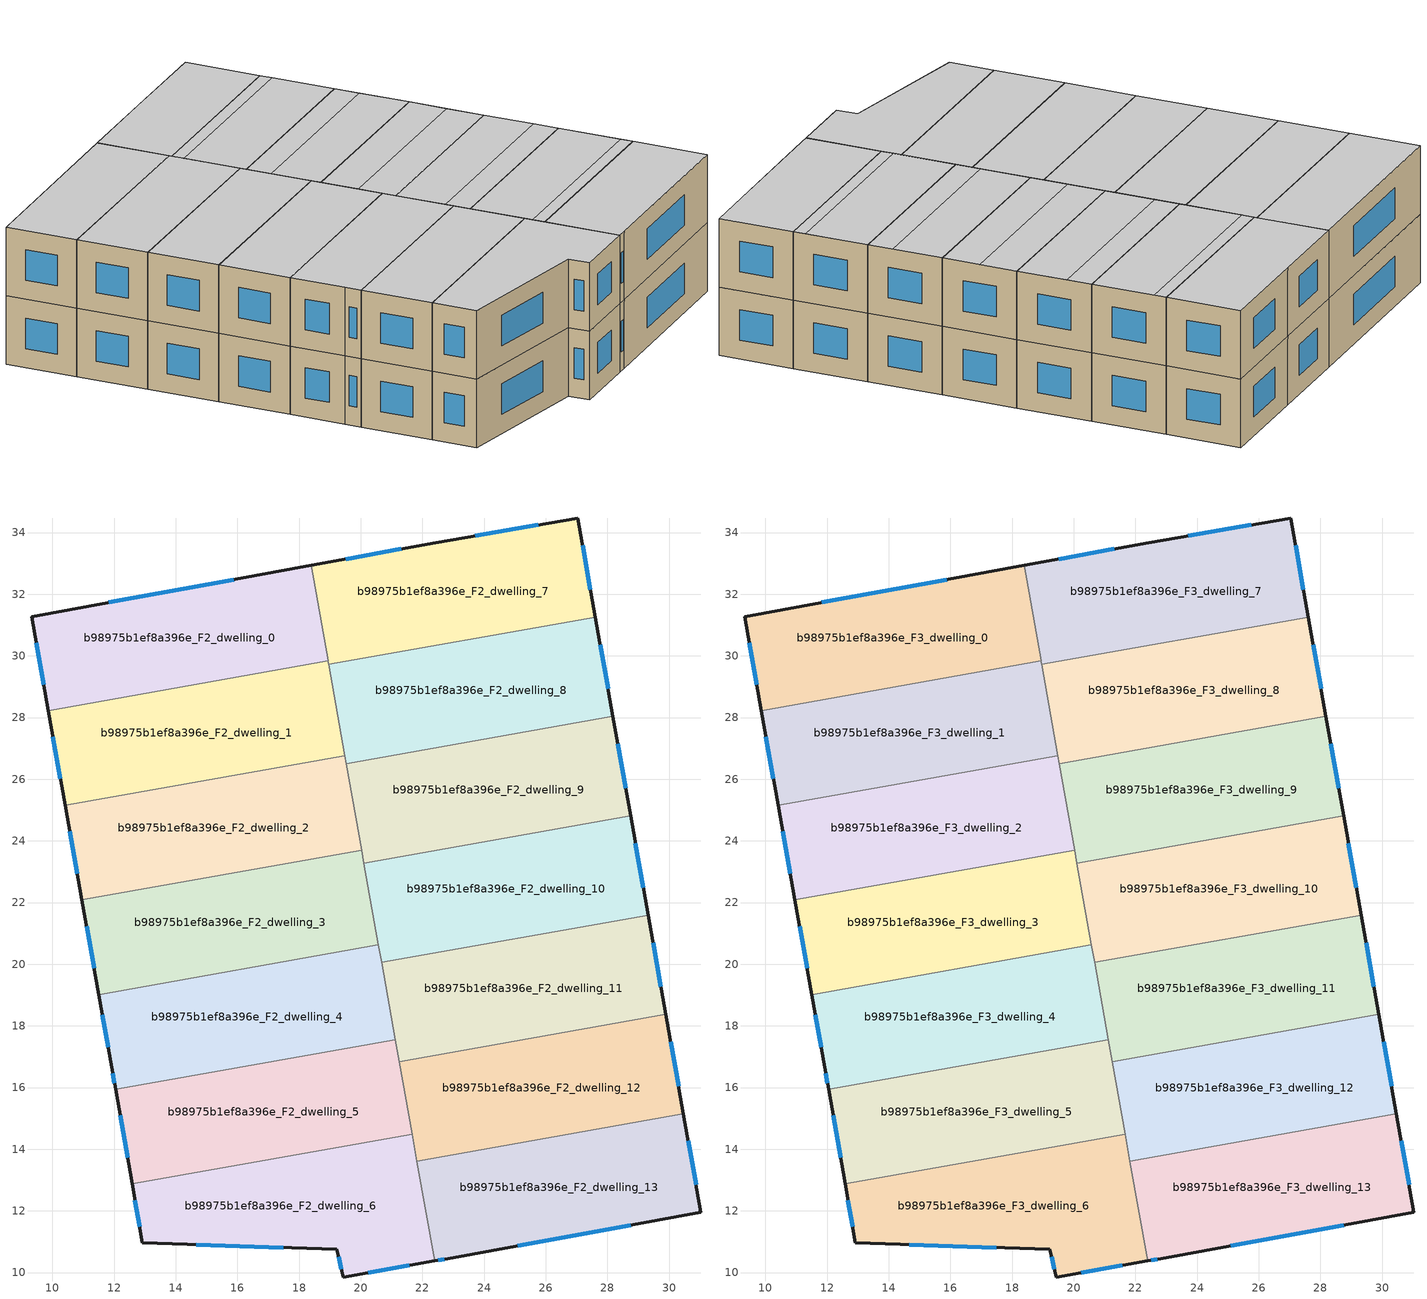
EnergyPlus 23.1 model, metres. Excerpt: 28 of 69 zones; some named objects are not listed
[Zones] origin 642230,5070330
b98975b1ef8a396e_F2_dwelling_0
 floor to b98975b1ef8a396e_F1_dwelling_0 (EU_floor_Construction): 18.39,32.93 18.94,29.84 9.86,28.23 9.32,31.27 z6
 wall outside (EU_wall_Construction): 18.39,32.93 9.32,31.27 9.86,28.23 z6:9
 wall to b98975b1ef8a396e_F2_dwelling_1 (EU_wall_Construction): 9.86,28.23 18.94,29.84 z6:9
 wall to b98975b1ef8a396e_F2_dwelling_7 (EU_wall_Construction): 18.94,29.84 18.39,32.93 z6:9
 window (EU_Window_Construction): 15.88,32.47 11.83,31.73 / 9.47,30.43 9.71,29.07 z6.83:8.17
b98975b1ef8a396e_F2_dwelling_1
 floor to b98975b1ef8a396e_F1_dwelling_1 (EU_floor_Construction): 18.94,29.84 19.48,26.77 10.41,25.16 9.86,28.23 z6
 wall outside (EU_wall_Construction): 9.86,28.23 10.41,25.16 z6:9
 wall to b98975b1ef8a396e_F2_dwelling_2 (EU_wall_Construction): 10.41,25.16 19.48,26.77 z6:9
 wall to b98975b1ef8a396e_F2_dwelling_8 (EU_wall_Construction): 19.48,26.77 18.96,29.72 z6:9
 wall to b98975b1ef8a396e_F2_dwelling_7 (EU_wall_Construction): 18.96,29.72 18.94,29.84 z6:9
 window (EU_Window_Construction): 10.01,27.38 10.26,26.01 z6.83:8.17
b98975b1ef8a396e_F2_dwelling_10
 floor to b98975b1ef8a396e_F1_dwelling_10 (EU_floor_Construction): 28.75,24.82 29.32,21.59 20.67,20.06 20.1,23.28 z6
 wall outside (EU_wall_Construction): 29.32,21.59 28.75,24.82 z6:9
 wall to b98975b1ef8a396e_F2_dwelling_9 (EU_wall_Construction): 28.75,24.82 20.1,23.28 z6:9
 wall to b98975b1ef8a396e_F2_dwelling_11 (EU_wall_Construction): 20.67,20.06 29.32,21.59 z6:9
 wall to b98975b1ef8a396e_F2_dwelling_3 (EU_wall_Construction): 20.1,23.28 20.57,20.63 z6:9
 wall to b98975b1ef8a396e_F2_dwelling_4 (EU_wall_Construction): 20.57,20.63 20.67,20.06 z6:9
 window (EU_Window_Construction): 29.16,22.49 28.91,23.92 z6.83:8.17
b98975b1ef8a396e_F2_dwelling_11
 floor to b98975b1ef8a396e_F1_dwelling_11 (EU_floor_Construction): 29.32,21.59 29.89,18.37 21.24,16.84 20.67,20.06 z6
 wall outside (EU_wall_Construction): 29.89,18.37 29.32,21.59 z6:9
 wall to b98975b1ef8a396e_F2_dwelling_12 (EU_wall_Construction): 21.24,16.84 29.89,18.37 z6:9
 wall to b98975b1ef8a396e_F2_dwelling_4 (EU_wall_Construction): 20.67,20.06 21.12,17.55 z6:9
 wall to b98975b1ef8a396e_F2_dwelling_5 (EU_wall_Construction): 21.12,17.55 21.24,16.84 z6:9
 window (EU_Window_Construction): 29.73,19.27 29.48,20.7 z6.83:8.17
b98975b1ef8a396e_F2_dwelling_12
 floor to b98975b1ef8a396e_F1_dwelling_12 (EU_floor_Construction): 29.89,18.37 30.46,15.15 21.82,13.62 21.24,16.84 z6
 wall outside (EU_wall_Construction): 30.46,15.15 29.89,18.37 z6:9
 wall to b98975b1ef8a396e_F2_dwelling_13 (EU_wall_Construction): 21.82,13.62 30.46,15.15 z6:9
 wall to b98975b1ef8a396e_F2_dwelling_5 (EU_wall_Construction): 21.24,16.84 21.66,14.49 z6:9
 wall to b98975b1ef8a396e_F2_dwelling_6 (EU_wall_Construction): 21.66,14.49 21.82,13.62 z6:9
 window (EU_Window_Construction): 30.31,16.04 30.05,17.48 z6.83:8.17
b98975b1ef8a396e_F2_dwelling_13
 floor to b98975b1ef8a396e_F1_dwelling_13 (EU_floor_Construction): 30.46,15.15 31.03,11.95 22.82,10.45 22.39,10.38 21.82,13.62 z6
 wall outside (EU_wall_Construction): 22.39,10.38 22.82,10.45 31.03,11.95 30.46,15.15 z6:9
 wall to b98975b1ef8a396e_F2_dwelling_6 (EU_wall_Construction): 21.82,13.62 22.39,10.38 z6:9
 window (EU_Window_Construction): 30.87,12.84 30.62,14.27 / 25.1,10.87 28.76,11.54 / 22.51,10.4 22.7,10.43 z6.83:8.17
b98975b1ef8a396e_F2_dwelling_2
 floor to b98975b1ef8a396e_F1_dwelling_2 (EU_floor_Construction): 19.48,26.77 20.03,23.7 10.95,22.09 10.41,25.16 z6
 wall outside (EU_wall_Construction): 10.41,25.16 10.95,22.09 z6:9
 wall to b98975b1ef8a396e_F2_dwelling_3 (EU_wall_Construction): 10.95,22.09 20.03,23.7 z6:9
 wall to b98975b1ef8a396e_F2_dwelling_9 (EU_wall_Construction): 20.03,23.7 19.53,26.5 z6:9
 wall to b98975b1ef8a396e_F2_dwelling_8 (EU_wall_Construction): 19.53,26.5 19.48,26.77 z6:9
 window (EU_Window_Construction): 10.56,24.31 10.8,22.94 z6.83:8.17
b98975b1ef8a396e_F2_dwelling_3
 floor to b98975b1ef8a396e_F1_dwelling_3 (EU_floor_Construction): 20.03,23.7 20.57,20.63 11.5,19.02 10.95,22.09 z6
 wall outside (EU_wall_Construction): 10.95,22.09 11.5,19.02 z6:9
 wall to b98975b1ef8a396e_F2_dwelling_4 (EU_wall_Construction): 11.5,19.02 20.57,20.63 z6:9
 wall to b98975b1ef8a396e_F2_dwelling_9 (EU_wall_Construction): 20.1,23.28 20.03,23.7 z6:9
 window (EU_Window_Construction): 11.11,21.24 11.35,19.87 z6.83:8.17
b98975b1ef8a396e_F2_dwelling_4
 floor to b98975b1ef8a396e_F1_dwelling_4 (EU_floor_Construction): 20.57,20.63 21.12,17.55 12.05,15.95 11.92,16.66 11.5,19.02 z6
 wall outside (EU_wall_Construction): 11.5,19.02 11.92,16.66 12.05,15.95 z6:9
 wall to b98975b1ef8a396e_F2_dwelling_5 (EU_wall_Construction): 12.05,15.95 21.12,17.55 z6:9
 window (EU_Window_Construction): 11.62,18.36 11.8,17.31 / 11.95,16.46 12.01,16.14 z6.83:8.17
b98975b1ef8a396e_F2_dwelling_5
 floor to b98975b1ef8a396e_F1_dwelling_5 (EU_floor_Construction): 21.12,17.55 21.66,14.49 12.58,12.87 12.05,15.95 z6
 wall outside (EU_wall_Construction): 12.05,15.95 12.58,12.87 z6:9
 wall to b98975b1ef8a396e_F2_dwelling_6 (EU_wall_Construction): 12.58,12.87 21.66,14.49 z6:9
 window (EU_Window_Construction): 12.19,15.09 12.43,13.72 z6.83:8.17
b98975b1ef8a396e_F2_dwelling_6
 floor to b98975b1ef8a396e_F1_dwelling_6 (EU_floor_Construction): 21.66,14.49 22.39,10.38 19.42,9.86 19.22,10.75 12.92,10.96 12.58,12.87 z6
 wall outside (EU_wall_Construction): 12.58,12.87 12.92,10.96 19.22,10.75 19.42,9.86 22.39,10.38 z6:9
 window (EU_Window_Construction): 14.66,10.9 17.48,10.81 / 12.68,12.34 12.83,11.49 / 20.24,10 21.57,10.23 / 19.28,10.51 19.37,10.1 z6.83:8.17
b98975b1ef8a396e_F2_dwelling_7
 floor to b98975b1ef8a396e_F1_dwelling_7 (EU_floor_Construction): 27.04,34.47 27.6,31.26 18.96,29.72 18.39,32.93 22.43,33.67 z6
 wall outside (EU_wall_Construction): 27.6,31.26 27.04,34.47 22.43,33.67 18.39,32.93 z6:9
 wall to b98975b1ef8a396e_F2_dwelling_8 (EU_wall_Construction): 18.96,29.72 27.6,31.26 z6:9
 window (EU_Window_Construction): 21.31,33.47 19.51,33.14 / 25.76,34.25 23.71,33.89 / 27.45,32.15 27.19,33.58 z6.83:8.17
b98975b1ef8a396e_F2_dwelling_8
 floor to b98975b1ef8a396e_F1_dwelling_8 (EU_floor_Construction): 27.6,31.26 28.18,28.04 19.53,26.5 18.96,29.72 z6
 wall outside (EU_wall_Construction): 28.18,28.04 27.6,31.26 z6:9
 wall to b98975b1ef8a396e_F2_dwelling_9 (EU_wall_Construction): 19.53,26.5 28.18,28.04 z6:9
 window (EU_Window_Construction): 28.02,28.93 27.76,30.37 z6.83:8.17
b98975b1ef8a396e_F2_dwelling_9
 floor to b98975b1ef8a396e_F1_dwelling_9 (EU_floor_Construction): 28.18,28.04 28.75,24.82 20.1,23.28 19.53,26.5 z6
 wall outside (EU_wall_Construction): 28.75,24.82 28.18,28.04 z6:9
 window (EU_Window_Construction): 28.59,25.71 28.34,27.15 z6.83:8.17
b98975b1ef8a396e_F3_dwelling_0
 floor to b98975b1ef8a396e_F2_dwelling_0 (EU_floor_Construction): 18.39,32.93 18.94,29.84 9.86,28.23 9.32,31.27 z9
 wall outside (EU_wall_Construction): 18.39,32.93 9.32,31.27 9.86,28.23 z9:12
 wall to b98975b1ef8a396e_F3_dwelling_1 (EU_wall_Construction): 9.86,28.23 18.94,29.84 z9:12
 wall to b98975b1ef8a396e_F3_dwelling_7 (EU_wall_Construction): 18.94,29.84 18.39,32.93 z9:12
 window (EU_Window_Construction): 15.88,32.47 11.83,31.73 / 9.47,30.43 9.71,29.07 z9.83:11.17
 ceiling to b98975b1ef8a396e_F4_dwelling_0 (EU_floor_Construction): 18.94,29.84 18.39,32.93 9.32,31.27 9.86,28.23 z12
b98975b1ef8a396e_F3_dwelling_1
 floor to b98975b1ef8a396e_F2_dwelling_1 (EU_floor_Construction): 18.94,29.84 19.48,26.77 10.41,25.16 9.86,28.23 z9
 wall outside (EU_wall_Construction): 9.86,28.23 10.41,25.16 z9:12
 wall to b98975b1ef8a396e_F3_dwelling_2 (EU_wall_Construction): 10.41,25.16 19.48,26.77 z9:12
 wall to b98975b1ef8a396e_F3_dwelling_8 (EU_wall_Construction): 19.48,26.77 18.96,29.72 z9:12
 wall to b98975b1ef8a396e_F3_dwelling_7 (EU_wall_Construction): 18.96,29.72 18.94,29.84 z9:12
 window (EU_Window_Construction): 10.01,27.38 10.26,26.01 z9.83:11.17
 ceiling to b98975b1ef8a396e_F4_dwelling_1 (EU_floor_Construction): 19.48,26.77 18.94,29.84 9.86,28.23 10.41,25.16 z12
b98975b1ef8a396e_F3_dwelling_10
 floor to b98975b1ef8a396e_F2_dwelling_10 (EU_floor_Construction): 28.75,24.82 29.32,21.59 20.67,20.06 20.1,23.28 z9
 wall outside (EU_wall_Construction): 29.32,21.59 28.75,24.82 z9:12
 wall to b98975b1ef8a396e_F3_dwelling_9 (EU_wall_Construction): 28.75,24.82 20.1,23.28 z9:12
 wall to b98975b1ef8a396e_F3_dwelling_11 (EU_wall_Construction): 20.67,20.06 29.32,21.59 z9:12
 wall to b98975b1ef8a396e_F3_dwelling_3 (EU_wall_Construction): 20.1,23.28 20.57,20.63 z9:12
 wall to b98975b1ef8a396e_F3_dwelling_4 (EU_wall_Construction): 20.57,20.63 20.67,20.06 z9:12
 window (EU_Window_Construction): 29.16,22.49 28.91,23.92 z9.83:11.17
 ceiling to b98975b1ef8a396e_F4_dwelling_9 (EU_floor_Construction): 29.04,23.21 28.75,24.82 20.1,23.28 20.39,21.67 z12
 ceiling to b98975b1ef8a396e_F4_dwelling_10 (EU_floor_Construction): 29.32,21.59 29.04,23.21 20.39,21.67 20.67,20.06 z12
b98975b1ef8a396e_F3_dwelling_11
 floor to b98975b1ef8a396e_F2_dwelling_11 (EU_floor_Construction): 29.32,21.59 29.89,18.37 21.24,16.84 20.67,20.06 z9
 wall outside (EU_wall_Construction): 29.89,18.37 29.32,21.59 z9:12
 wall to b98975b1ef8a396e_F3_dwelling_12 (EU_wall_Construction): 21.24,16.84 29.89,18.37 z9:12
 wall to b98975b1ef8a396e_F3_dwelling_4 (EU_wall_Construction): 20.67,20.06 21.12,17.55 z9:12
 wall to b98975b1ef8a396e_F3_dwelling_5 (EU_wall_Construction): 21.12,17.55 21.24,16.84 z9:12
 window (EU_Window_Construction): 29.73,19.27 29.48,20.7 z9.83:11.17
 ceiling to b98975b1ef8a396e_F4_dwelling_10 (EU_floor_Construction): 29.7,19.45 29.32,21.59 20.67,20.06 21.05,17.91 z12
 ceiling to b98975b1ef8a396e_F4_dwelling_11 (EU_floor_Construction): 29.89,18.37 29.7,19.45 21.05,17.91 21.24,16.84 z12
b98975b1ef8a396e_F3_dwelling_12
 floor to b98975b1ef8a396e_F2_dwelling_12 (EU_floor_Construction): 29.89,18.37 30.46,15.15 21.82,13.62 21.24,16.84 z9
 wall outside (EU_wall_Construction): 30.46,15.15 29.89,18.37 z9:12
 wall to b98975b1ef8a396e_F3_dwelling_13 (EU_wall_Construction): 21.82,13.62 30.46,15.15 z9:12
 wall to b98975b1ef8a396e_F3_dwelling_5 (EU_wall_Construction): 21.24,16.84 21.66,14.49 z9:12
 wall to b98975b1ef8a396e_F3_dwelling_6 (EU_wall_Construction): 21.66,14.49 21.82,13.62 z9:12
 window (EU_Window_Construction): 30.31,16.04 30.05,17.48 z9.83:11.17
 ceiling to b98975b1ef8a396e_F4_dwelling_11 (EU_floor_Construction): 30.37,15.69 29.89,18.37 21.24,16.84 21.72,14.16 z12
 ceiling to b98975b1ef8a396e_F4_dwelling_12 (EU_floor_Construction): 30.46,15.15 30.37,15.69 21.72,14.16 21.82,13.62 z12
b98975b1ef8a396e_F3_dwelling_13
 floor to b98975b1ef8a396e_F2_dwelling_13 (EU_floor_Construction): 30.46,15.15 31.03,11.95 22.82,10.45 22.39,10.38 21.82,13.62 z9
 wall outside (EU_wall_Construction): 22.39,10.38 22.82,10.45 31.03,11.95 30.46,15.15 z9:12
 wall to b98975b1ef8a396e_F3_dwelling_6 (EU_wall_Construction): 21.82,13.62 22.39,10.38 z9:12
 window (EU_Window_Construction): 30.87,12.84 30.62,14.27 / 25.1,10.87 28.76,11.54 / 22.51,10.4 22.7,10.43 z9.83:11.17
 ceiling to b98975b1ef8a396e_F4_dwelling_12 (EU_floor_Construction): 31.03,11.95 30.46,15.15 21.82,13.62 22.39,10.38 22.82,10.45 z12
b98975b1ef8a396e_F3_dwelling_2
 floor to b98975b1ef8a396e_F2_dwelling_2 (EU_floor_Construction): 19.48,26.77 20.03,23.7 10.95,22.09 10.41,25.16 z9
 wall outside (EU_wall_Construction): 10.41,25.16 10.95,22.09 z9:12
 wall to b98975b1ef8a396e_F3_dwelling_3 (EU_wall_Construction): 10.95,22.09 20.03,23.7 z9:12
 wall to b98975b1ef8a396e_F3_dwelling_9 (EU_wall_Construction): 20.03,23.7 19.53,26.5 z9:12
 wall to b98975b1ef8a396e_F3_dwelling_8 (EU_wall_Construction): 19.53,26.5 19.48,26.77 z9:12
 window (EU_Window_Construction): 10.56,24.31 10.8,22.94 z9.83:11.17
 ceiling to b98975b1ef8a396e_F4_dwelling_2 (EU_floor_Construction): 20.03,23.7 19.48,26.77 10.41,25.16 10.95,22.09 z12
b98975b1ef8a396e_F3_dwelling_3
 floor to b98975b1ef8a396e_F2_dwelling_3 (EU_floor_Construction): 20.03,23.7 20.57,20.63 11.5,19.02 10.95,22.09 z9
 wall outside (EU_wall_Construction): 10.95,22.09 11.5,19.02 z9:12
 wall to b98975b1ef8a396e_F3_dwelling_4 (EU_wall_Construction): 11.5,19.02 20.57,20.63 z9:12
 wall to b98975b1ef8a396e_F3_dwelling_9 (EU_wall_Construction): 20.1,23.28 20.03,23.7 z9:12
 window (EU_Window_Construction): 11.11,21.24 11.35,19.87 z9.83:11.17
 ceiling to b98975b1ef8a396e_F4_dwelling_3 (EU_floor_Construction): 20.57,20.63 20.03,23.7 10.95,22.09 11.5,19.02 z12
b98975b1ef8a396e_F3_dwelling_4
 floor to b98975b1ef8a396e_F2_dwelling_4 (EU_floor_Construction): 20.57,20.63 21.12,17.55 12.05,15.95 11.92,16.66 11.5,19.02 z9
 wall outside (EU_wall_Construction): 11.5,19.02 11.92,16.66 12.05,15.95 z9:12
 wall to b98975b1ef8a396e_F3_dwelling_5 (EU_wall_Construction): 12.05,15.95 21.12,17.55 z9:12
 window (EU_Window_Construction): 11.62,18.36 11.8,17.31 / 11.95,16.46 12.01,16.14 z9.83:11.17
 ceiling to b98975b1ef8a396e_F4_dwelling_4 (EU_floor_Construction): 21.12,17.55 20.57,20.63 11.5,19.02 11.92,16.66 12.05,15.95 z12
b98975b1ef8a396e_F3_dwelling_5
 floor to b98975b1ef8a396e_F2_dwelling_5 (EU_floor_Construction): 21.12,17.55 21.66,14.49 12.58,12.87 12.05,15.95 z9
 wall outside (EU_wall_Construction): 12.05,15.95 12.58,12.87 z9:12
 wall to b98975b1ef8a396e_F3_dwelling_6 (EU_wall_Construction): 12.58,12.87 21.66,14.49 z9:12
 window (EU_Window_Construction): 12.19,15.09 12.43,13.72 z9.83:11.17
 ceiling to b98975b1ef8a396e_F4_dwelling_5 (EU_floor_Construction): 21.66,14.49 21.12,17.55 12.05,15.95 12.58,12.87 z12
b98975b1ef8a396e_F3_dwelling_6
 floor to b98975b1ef8a396e_F2_dwelling_6 (EU_floor_Construction): 21.66,14.49 22.39,10.38 19.42,9.86 19.22,10.75 12.92,10.96 12.58,12.87 z9
 wall outside (EU_wall_Construction): 12.58,12.87 12.92,10.96 19.22,10.75 19.42,9.86 22.39,10.38 z9:12
 window (EU_Window_Construction): 14.66,10.9 17.48,10.81 / 12.68,12.34 12.83,11.49 / 20.24,10 21.57,10.23 / 19.28,10.51 19.37,10.1 z9.83:11.17
 ceiling to b98975b1ef8a396e_F4_dwelling_6 (EU_floor_Construction): 22.39,10.38 21.66,14.49 12.58,12.87 12.92,10.96 19.22,10.75 19.42,9.86 z12
b98975b1ef8a396e_F3_dwelling_7
 floor to b98975b1ef8a396e_F2_dwelling_7 (EU_floor_Construction): 27.04,34.47 27.6,31.26 18.96,29.72 18.39,32.93 22.43,33.67 z9
 wall outside (EU_wall_Construction): 27.6,31.26 27.04,34.47 22.43,33.67 18.39,32.93 z9:12
 wall to b98975b1ef8a396e_F3_dwelling_8 (EU_wall_Construction): 18.96,29.72 27.6,31.26 z9:12
 window (EU_Window_Construction): 21.31,33.47 19.51,33.14 / 25.76,34.25 23.71,33.89 / 27.45,32.15 27.19,33.58 z9.83:11.17
 ceiling to b98975b1ef8a396e_F4_dwelling_7 (EU_floor_Construction): 27.6,31.26 27.04,34.47 22.43,33.67 18.39,32.93 18.96,29.72 z12
b98975b1ef8a396e_F3_dwelling_8
 floor to b98975b1ef8a396e_F2_dwelling_8 (EU_floor_Construction): 27.6,31.26 28.18,28.04 19.53,26.5 18.96,29.72 z9
 wall outside (EU_wall_Construction): 28.18,28.04 27.6,31.26 z9:12
 wall to b98975b1ef8a396e_F3_dwelling_9 (EU_wall_Construction): 19.53,26.5 28.18,28.04 z9:12
 window (EU_Window_Construction): 28.02,28.93 27.76,30.37 z9.83:11.17
 ceiling to b98975b1ef8a396e_F4_dwelling_8 (EU_floor_Construction): 28.18,28.04 27.7,30.72 19.05,29.19 19.53,26.5 z12
 ceiling to b98975b1ef8a396e_F4_dwelling_7 (EU_floor_Construction): 27.7,30.72 27.6,31.26 18.96,29.72 19.05,29.19 z12
b98975b1ef8a396e_F3_dwelling_9
 floor to b98975b1ef8a396e_F2_dwelling_9 (EU_floor_Construction): 28.18,28.04 28.75,24.82 20.1,23.28 19.53,26.5 z9
 wall outside (EU_wall_Construction): 28.75,24.82 28.18,28.04 z9:12
 window (EU_Window_Construction): 28.59,25.71 28.34,27.15 z9.83:11.17
 ceiling to b98975b1ef8a396e_F4_dwelling_9 (EU_floor_Construction): 28.75,24.82 28.37,26.96 19.72,25.43 20.1,23.28 z12
 ceiling to b98975b1ef8a396e_F4_dwelling_8 (EU_floor_Construction): 28.37,26.96 28.18,28.04 19.53,26.5 19.72,25.43 z12
[Building]
EU S2 Campaign: North Axis=0; Terrain=City; Solar Distribution=FullExterior
[Site:Location]
Lyon-Bron: Latitude=45.75; Longitude=5; Time Zone=1; Elevation=198
[SizingPeriod:WeatherFileDays]
AnnualSizingPeriod: Begin Month=1; Begin Day of Month=1; End Month=12; End Day of Month=31; Day of Week for Start Day=Monday; Use Weather File Daylight Saving Period=No; Use Weather File Rain and Snow Indicators=No
[MATERIAL]
EU_InternalMass_Material: Roughness=MediumRough; Thickness=0.1; Conductivity=1; Density=1800; Specific Heat=900; Thermal Absorptance=0.9; Solar Absorptance=0.7; Visible Absorptance=0.7
[MATERIAL:NOMASS] Roughness=MediumRough; Thermal Absorptance=0.9; Solar Absorptance=0.7; Visible Absorptance=0.7
Name | Thermal Resistance
EU_wall_NoMass | 1.97775
EU_floor_NoMass | 1.84812
[WINDOWMATERIAL:SIMPLEGLAZINGSYSTEM]
EU_Window_SimpleGlazing: UFactor=3.27502; Solar Heat Gain Coefficient=0.76; Visible Transmittance=0.76
[CONSTRUCTION]
EU_wall_Construction: EU_wall_NoMass
EU_floor_Construction: EU_floor_NoMass
EU_InternalMass_Construction: EU_InternalMass_Material
EU_Window_Construction: EU_Window_SimpleGlazing
[ZONE] Type=1; Multiplier=1; Ceiling Height=autocalculate; Floor Area=autocalculate; Part of Total Floor Area=Yes
Name | Volume
b98975b1ef8a396e_F2_dwelling_0; b98975b1ef8a396e_F3_dwelling_0; b98975b1ef8a396e_F2_dwelling_2; b98975b1ef8a396e_F3_dwelling_2 | 86.1929
b98975b1ef8a396e_F2_dwelling_1; b98975b1ef8a396e_F3_dwelling_1 | 86.2163
b98975b1ef8a396e_F2_dwelling_10; b98975b1ef8a396e_F3_dwelling_10; b98975b1ef8a396e_F2_dwelling_11; b98975b1ef8a396e_F3_dwelling_11; b98975b1ef8a396e_F2_dwelling_4; b98975b1ef8a396e_F3_dwelling_4; b98975b1ef8a396e_F2_dwelling_6; b98975b1ef8a396e_F3_dwelling_6 | 86.2024
b98975b1ef8a396e_F2_dwelling_12; b98975b1ef8a396e_F3_dwelling_12 | 86.2134
b98975b1ef8a396e_F2_dwelling_13; b98975b1ef8a396e_F3_dwelling_13 | 86.1885
b98975b1ef8a396e_F2_dwelling_3; b98975b1ef8a396e_F3_dwelling_3 | 86.2112
b98975b1ef8a396e_F2_dwelling_5; b98975b1ef8a396e_F3_dwelling_5 | 86.2017
b98975b1ef8a396e_F2_dwelling_7; b98975b1ef8a396e_F3_dwelling_7 | 86.198
b98975b1ef8a396e_F2_dwelling_8; b98975b1ef8a396e_F3_dwelling_8 | 86.187
b98975b1ef8a396e_F2_dwelling_9; b98975b1ef8a396e_F3_dwelling_9 | 86.1877
[INTERNALMASS] Construction=EU_InternalMass_Construction
Name | Zone or ZoneList | Surface Area
b98975b1ef8a396e_F2_dwelling_0_EU_InternalMass | b98975b1ef8a396e_F2_dwelling_0 | 28.7312
b98975b1ef8a396e_F2_dwelling_1_EU_InternalMass | b98975b1ef8a396e_F2_dwelling_1 | 28.7387
b98975b1ef8a396e_F2_dwelling_2_EU_InternalMass | b98975b1ef8a396e_F2_dwelling_2 | 28.7308
b98975b1ef8a396e_F2_dwelling_3_EU_InternalMass | b98975b1ef8a396e_F2_dwelling_3 | 28.7368
b98975b1ef8a396e_F2_dwelling_4_EU_InternalMass | b98975b1ef8a396e_F2_dwelling_4 | 28.7337
b98975b1ef8a396e_F2_dwelling_5_EU_InternalMass | b98975b1ef8a396e_F2_dwelling_5 | 28.7341
b98975b1ef8a396e_F2_dwelling_6_EU_InternalMass | b98975b1ef8a396e_F2_dwelling_6 | 28.7337
b98975b1ef8a396e_F2_dwelling_7_EU_InternalMass | b98975b1ef8a396e_F2_dwelling_7 | 28.7326
b98975b1ef8a396e_F2_dwelling_8_EU_InternalMass | b98975b1ef8a396e_F2_dwelling_8 | 28.7292
b98975b1ef8a396e_F2_dwelling_9_EU_InternalMass | b98975b1ef8a396e_F2_dwelling_9 | 28.7292
b98975b1ef8a396e_F2_dwelling_10_EU_InternalMass | b98975b1ef8a396e_F2_dwelling_10 | 28.7341
b98975b1ef8a396e_F2_dwelling_11_EU_InternalMass | b98975b1ef8a396e_F2_dwelling_11 | 28.7341
b98975b1ef8a396e_F2_dwelling_12_EU_InternalMass | b98975b1ef8a396e_F2_dwelling_12 | 28.7378
b98975b1ef8a396e_F2_dwelling_13_EU_InternalMass | b98975b1ef8a396e_F2_dwelling_13 | 28.7295
b98975b1ef8a396e_F3_dwelling_0_EU_InternalMass | b98975b1ef8a396e_F3_dwelling_0 | 28.7312
b98975b1ef8a396e_F3_dwelling_1_EU_InternalMass | b98975b1ef8a396e_F3_dwelling_1 | 28.7387
b98975b1ef8a396e_F3_dwelling_2_EU_InternalMass | b98975b1ef8a396e_F3_dwelling_2 | 28.7308
b98975b1ef8a396e_F3_dwelling_3_EU_InternalMass | b98975b1ef8a396e_F3_dwelling_3 | 28.7368
b98975b1ef8a396e_F3_dwelling_4_EU_InternalMass | b98975b1ef8a396e_F3_dwelling_4 | 28.7337
b98975b1ef8a396e_F3_dwelling_5_EU_InternalMass | b98975b1ef8a396e_F3_dwelling_5 | 28.7341
b98975b1ef8a396e_F3_dwelling_6_EU_InternalMass | b98975b1ef8a396e_F3_dwelling_6 | 28.7337
b98975b1ef8a396e_F3_dwelling_7_EU_InternalMass | b98975b1ef8a396e_F3_dwelling_7 | 28.7326
b98975b1ef8a396e_F3_dwelling_8_EU_InternalMass | b98975b1ef8a396e_F3_dwelling_8 | 28.7292
b98975b1ef8a396e_F3_dwelling_9_EU_InternalMass | b98975b1ef8a396e_F3_dwelling_9 | 28.7292
b98975b1ef8a396e_F3_dwelling_10_EU_InternalMass | b98975b1ef8a396e_F3_dwelling_10 | 28.7341
b98975b1ef8a396e_F3_dwelling_11_EU_InternalMass | b98975b1ef8a396e_F3_dwelling_11 | 28.7341
b98975b1ef8a396e_F3_dwelling_12_EU_InternalMass | b98975b1ef8a396e_F3_dwelling_12 | 28.7378
b98975b1ef8a396e_F3_dwelling_13_EU_InternalMass | b98975b1ef8a396e_F3_dwelling_13 | 28.7295
[OTHEREQUIPMENT] Fuel Type=Electricity; Design Level Calculation Method=Watts/Area; Power per Zone Floor Area=1; Fraction Latent=0; Fraction Radiant=0; Fraction Lost=0; Carbon Dioxide Generation Rate=0; EndUse Subcategory=EU_Step8_InternalGains
Name | Zone or ZoneList or Space or SpaceList | Schedule
EU_Step8_InternalGain_b98975b1ef8a396e_F2_dwelling_0_f000 | b98975b1ef8a396e_F2_dwelling_0 | EU_Step8_GainSchedule_b98975b1ef8a396e_F2_dwelling_0_f000
EU_Step8_InternalGain_b98975b1ef8a396e_F2_dwelling_1_f000 | b98975b1ef8a396e_F2_dwelling_1 | EU_Step8_GainSchedule_b98975b1ef8a396e_F2_dwelling_1_f000
EU_Step8_InternalGain_b98975b1ef8a396e_F2_dwelling_2_f000 | b98975b1ef8a396e_F2_dwelling_2 | EU_Step8_GainSchedule_b98975b1ef8a396e_F2_dwelling_2_f000
EU_Step8_InternalGain_b98975b1ef8a396e_F2_dwelling_3_f000 | b98975b1ef8a396e_F2_dwelling_3 | EU_Step8_GainSchedule_b98975b1ef8a396e_F2_dwelling_3_f000
EU_Step8_InternalGain_b98975b1ef8a396e_F2_dwelling_4_f000 | b98975b1ef8a396e_F2_dwelling_4 | EU_Step8_GainSchedule_b98975b1ef8a396e_F2_dwelling_4_f000
EU_Step8_InternalGain_b98975b1ef8a396e_F2_dwelling_5_f000 | b98975b1ef8a396e_F2_dwelling_5 | EU_Step8_GainSchedule_b98975b1ef8a396e_F2_dwelling_5_f000
EU_Step8_InternalGain_b98975b1ef8a396e_F2_dwelling_6_f000 | b98975b1ef8a396e_F2_dwelling_6 | EU_Step8_GainSchedule_b98975b1ef8a396e_F2_dwelling_6_f000
EU_Step8_InternalGain_b98975b1ef8a396e_F2_dwelling_7_f000 | b98975b1ef8a396e_F2_dwelling_7 | EU_Step8_GainSchedule_b98975b1ef8a396e_F2_dwelling_7_f000
EU_Step8_InternalGain_b98975b1ef8a396e_F2_dwelling_8_f000 | b98975b1ef8a396e_F2_dwelling_8 | EU_Step8_GainSchedule_b98975b1ef8a396e_F2_dwelling_8_f000
EU_Step8_InternalGain_b98975b1ef8a396e_F2_dwelling_9_f000 | b98975b1ef8a396e_F2_dwelling_9 | EU_Step8_GainSchedule_b98975b1ef8a396e_F2_dwelling_9_f000
EU_Step8_InternalGain_b98975b1ef8a396e_F2_dwelling_10_f000 | b98975b1ef8a396e_F2_dwelling_10 | EU_Step8_GainSchedule_b98975b1ef8a396e_F2_dwelling_10_f000
EU_Step8_InternalGain_b98975b1ef8a396e_F2_dwelling_11_f000 | b98975b1ef8a396e_F2_dwelling_11 | EU_Step8_GainSchedule_b98975b1ef8a396e_F2_dwelling_11_f000
EU_Step8_InternalGain_b98975b1ef8a396e_F2_dwelling_12_f000 | b98975b1ef8a396e_F2_dwelling_12 | EU_Step8_GainSchedule_b98975b1ef8a396e_F2_dwelling_12_f000
EU_Step8_InternalGain_b98975b1ef8a396e_F2_dwelling_13_f000 | b98975b1ef8a396e_F2_dwelling_13 | EU_Step8_GainSchedule_b98975b1ef8a396e_F2_dwelling_13_f000
EU_Step8_InternalGain_b98975b1ef8a396e_F3_dwelling_0_f000 | b98975b1ef8a396e_F3_dwelling_0 | EU_Step8_GainSchedule_b98975b1ef8a396e_F3_dwelling_0_f000
EU_Step8_InternalGain_b98975b1ef8a396e_F3_dwelling_1_f000 | b98975b1ef8a396e_F3_dwelling_1 | EU_Step8_GainSchedule_b98975b1ef8a396e_F3_dwelling_1_f000
EU_Step8_InternalGain_b98975b1ef8a396e_F3_dwelling_2_f000 | b98975b1ef8a396e_F3_dwelling_2 | EU_Step8_GainSchedule_b98975b1ef8a396e_F3_dwelling_2_f000
EU_Step8_InternalGain_b98975b1ef8a396e_F3_dwelling_3_f000 | b98975b1ef8a396e_F3_dwelling_3 | EU_Step8_GainSchedule_b98975b1ef8a396e_F3_dwelling_3_f000
EU_Step8_InternalGain_b98975b1ef8a396e_F3_dwelling_4_f000 | b98975b1ef8a396e_F3_dwelling_4 | EU_Step8_GainSchedule_b98975b1ef8a396e_F3_dwelling_4_f000
EU_Step8_InternalGain_b98975b1ef8a396e_F3_dwelling_5_f000 | b98975b1ef8a396e_F3_dwelling_5 | EU_Step8_GainSchedule_b98975b1ef8a396e_F3_dwelling_5_f000
EU_Step8_InternalGain_b98975b1ef8a396e_F3_dwelling_6_f000 | b98975b1ef8a396e_F3_dwelling_6 | EU_Step8_GainSchedule_b98975b1ef8a396e_F3_dwelling_6_f000
EU_Step8_InternalGain_b98975b1ef8a396e_F3_dwelling_7_f000 | b98975b1ef8a396e_F3_dwelling_7 | EU_Step8_GainSchedule_b98975b1ef8a396e_F3_dwelling_7_f000
EU_Step8_InternalGain_b98975b1ef8a396e_F3_dwelling_8_f000 | b98975b1ef8a396e_F3_dwelling_8 | EU_Step8_GainSchedule_b98975b1ef8a396e_F3_dwelling_8_f000
EU_Step8_InternalGain_b98975b1ef8a396e_F3_dwelling_9_f000 | b98975b1ef8a396e_F3_dwelling_9 | EU_Step8_GainSchedule_b98975b1ef8a396e_F3_dwelling_9_f000
EU_Step8_InternalGain_b98975b1ef8a396e_F3_dwelling_10_f000 | b98975b1ef8a396e_F3_dwelling_10 | EU_Step8_GainSchedule_b98975b1ef8a396e_F3_dwelling_10_f000
EU_Step8_InternalGain_b98975b1ef8a396e_F3_dwelling_11_f000 | b98975b1ef8a396e_F3_dwelling_11 | EU_Step8_GainSchedule_b98975b1ef8a396e_F3_dwelling_11_f000
EU_Step8_InternalGain_b98975b1ef8a396e_F3_dwelling_12_f000 | b98975b1ef8a396e_F3_dwelling_12 | EU_Step8_GainSchedule_b98975b1ef8a396e_F3_dwelling_12_f000
EU_Step8_InternalGain_b98975b1ef8a396e_F3_dwelling_13_f000 | b98975b1ef8a396e_F3_dwelling_13 | EU_Step8_GainSchedule_b98975b1ef8a396e_F3_dwelling_13_f000
[ZONEVENTILATION:DESIGNFLOWRATE] Schedule=EU_AlwaysOn; Design Flow Rate Calculation Method=AirChanges/Hour; Air Changes per Hour=0.759424; Ventilation Type=Natural; Fan Pressure Rise=0; Fan Total Efficiency=1; Constant Term Coefficient=1; Temperature Term Coefficient=0; Velocity Term Coefficient=0; Velocity Squared Term Coefficient=0; Minimum Indoor Temperature=-100; Maximum Indoor Temperature=100; Delta Temperature=-100; Minimum Outdoor Temperature=-100; Maximum Outdoor Temperature=100; Maximum Wind Speed=40
Name | Zone or ZoneList or Space or SpaceList
EU_ConstantAir_b98975b1ef8a396e_F2_dwelling_0 | b98975b1ef8a396e_F2_dwelling_0
EU_ConstantAir_b98975b1ef8a396e_F2_dwelling_1 | b98975b1ef8a396e_F2_dwelling_1
EU_ConstantAir_b98975b1ef8a396e_F2_dwelling_2 | b98975b1ef8a396e_F2_dwelling_2
EU_ConstantAir_b98975b1ef8a396e_F2_dwelling_3 | b98975b1ef8a396e_F2_dwelling_3
EU_ConstantAir_b98975b1ef8a396e_F2_dwelling_4 | b98975b1ef8a396e_F2_dwelling_4
EU_ConstantAir_b98975b1ef8a396e_F2_dwelling_5 | b98975b1ef8a396e_F2_dwelling_5
EU_ConstantAir_b98975b1ef8a396e_F2_dwelling_6 | b98975b1ef8a396e_F2_dwelling_6
EU_ConstantAir_b98975b1ef8a396e_F2_dwelling_7 | b98975b1ef8a396e_F2_dwelling_7
EU_ConstantAir_b98975b1ef8a396e_F2_dwelling_8 | b98975b1ef8a396e_F2_dwelling_8
EU_ConstantAir_b98975b1ef8a396e_F2_dwelling_9 | b98975b1ef8a396e_F2_dwelling_9
EU_ConstantAir_b98975b1ef8a396e_F2_dwelling_10 | b98975b1ef8a396e_F2_dwelling_10
EU_ConstantAir_b98975b1ef8a396e_F2_dwelling_11 | b98975b1ef8a396e_F2_dwelling_11
EU_ConstantAir_b98975b1ef8a396e_F2_dwelling_12 | b98975b1ef8a396e_F2_dwelling_12
EU_ConstantAir_b98975b1ef8a396e_F2_dwelling_13 | b98975b1ef8a396e_F2_dwelling_13
EU_ConstantAir_b98975b1ef8a396e_F3_dwelling_0 | b98975b1ef8a396e_F3_dwelling_0
EU_ConstantAir_b98975b1ef8a396e_F3_dwelling_1 | b98975b1ef8a396e_F3_dwelling_1
EU_ConstantAir_b98975b1ef8a396e_F3_dwelling_2 | b98975b1ef8a396e_F3_dwelling_2
EU_ConstantAir_b98975b1ef8a396e_F3_dwelling_3 | b98975b1ef8a396e_F3_dwelling_3
EU_ConstantAir_b98975b1ef8a396e_F3_dwelling_4 | b98975b1ef8a396e_F3_dwelling_4
EU_ConstantAir_b98975b1ef8a396e_F3_dwelling_5 | b98975b1ef8a396e_F3_dwelling_5
EU_ConstantAir_b98975b1ef8a396e_F3_dwelling_6 | b98975b1ef8a396e_F3_dwelling_6
EU_ConstantAir_b98975b1ef8a396e_F3_dwelling_7 | b98975b1ef8a396e_F3_dwelling_7
EU_ConstantAir_b98975b1ef8a396e_F3_dwelling_8 | b98975b1ef8a396e_F3_dwelling_8
EU_ConstantAir_b98975b1ef8a396e_F3_dwelling_9 | b98975b1ef8a396e_F3_dwelling_9
EU_ConstantAir_b98975b1ef8a396e_F3_dwelling_10 | b98975b1ef8a396e_F3_dwelling_10
EU_ConstantAir_b98975b1ef8a396e_F3_dwelling_11 | b98975b1ef8a396e_F3_dwelling_11
EU_ConstantAir_b98975b1ef8a396e_F3_dwelling_12 | b98975b1ef8a396e_F3_dwelling_12
EU_ConstantAir_b98975b1ef8a396e_F3_dwelling_13 | b98975b1ef8a396e_F3_dwelling_13
[HVACTEMPLATE:ZONE:IDEALLOADSAIRSYSTEM] System Availability Schedule=EU_AlwaysOn; Maximum Heating Supply Air Temperature=50; Minimum Cooling Supply Air Temperature=13; Maximum Heating Supply Air Humidity Ratio=0.0156; Minimum Cooling Supply Air Humidity Ratio=0.0077; Heating Limit=NoLimit; Cooling Limit=NoLimit; Heating Availability Schedule=EU_AlwaysOn; Cooling Availability Schedule=EU_CoolingOff; Dehumidification Control Type=ConstantSensibleHeatRatio; Cooling Sensible Heat Ratio=0.7; Dehumidification Setpoint=60; Humidification Control Type=None; Humidification Setpoint=30; Outdoor Air Method=None; Outdoor Air Flow Rate per Person=0.00944; Outdoor Air Flow Rate per Zone Floor Area=0; Outdoor Air Flow Rate per Zone=0; Demand Controlled Ventilation Type=None; Outdoor Air Economizer Type=NoEconomizer; Heat Recovery Type=None; Sensible Heat Recovery Effectiveness=0.7; Latent Heat Recovery Effectiveness=0.65
Name | Template Thermostat
b98975b1ef8a396e_F2_dwelling_0 | EU_HeatOnly_b98975b1ef8a396e_F2_dwelling_0
b98975b1ef8a396e_F2_dwelling_1 | EU_HeatOnly_b98975b1ef8a396e_F2_dwelling_1
b98975b1ef8a396e_F2_dwelling_2 | EU_HeatOnly_b98975b1ef8a396e_F2_dwelling_2
b98975b1ef8a396e_F2_dwelling_3 | EU_HeatOnly_b98975b1ef8a396e_F2_dwelling_3
b98975b1ef8a396e_F2_dwelling_4 | EU_HeatOnly_b98975b1ef8a396e_F2_dwelling_4
b98975b1ef8a396e_F2_dwelling_5 | EU_HeatOnly_b98975b1ef8a396e_F2_dwelling_5
b98975b1ef8a396e_F2_dwelling_6 | EU_HeatOnly_b98975b1ef8a396e_F2_dwelling_6
b98975b1ef8a396e_F2_dwelling_7 | EU_HeatOnly_b98975b1ef8a396e_F2_dwelling_7
b98975b1ef8a396e_F2_dwelling_8 | EU_HeatOnly_b98975b1ef8a396e_F2_dwelling_8
b98975b1ef8a396e_F2_dwelling_9 | EU_HeatOnly_b98975b1ef8a396e_F2_dwelling_9
b98975b1ef8a396e_F2_dwelling_10 | EU_HeatOnly_b98975b1ef8a396e_F2_dwelling_10
b98975b1ef8a396e_F2_dwelling_11 | EU_HeatOnly_b98975b1ef8a396e_F2_dwelling_11
b98975b1ef8a396e_F2_dwelling_12 | EU_HeatOnly_b98975b1ef8a396e_F2_dwelling_12
b98975b1ef8a396e_F2_dwelling_13 | EU_HeatOnly_b98975b1ef8a396e_F2_dwelling_13
b98975b1ef8a396e_F3_dwelling_0 | EU_HeatOnly_b98975b1ef8a396e_F3_dwelling_0
b98975b1ef8a396e_F3_dwelling_1 | EU_HeatOnly_b98975b1ef8a396e_F3_dwelling_1
b98975b1ef8a396e_F3_dwelling_2 | EU_HeatOnly_b98975b1ef8a396e_F3_dwelling_2
b98975b1ef8a396e_F3_dwelling_3 | EU_HeatOnly_b98975b1ef8a396e_F3_dwelling_3
b98975b1ef8a396e_F3_dwelling_4 | EU_HeatOnly_b98975b1ef8a396e_F3_dwelling_4
b98975b1ef8a396e_F3_dwelling_5 | EU_HeatOnly_b98975b1ef8a396e_F3_dwelling_5
b98975b1ef8a396e_F3_dwelling_6 | EU_HeatOnly_b98975b1ef8a396e_F3_dwelling_6
b98975b1ef8a396e_F3_dwelling_7 | EU_HeatOnly_b98975b1ef8a396e_F3_dwelling_7
b98975b1ef8a396e_F3_dwelling_8 | EU_HeatOnly_b98975b1ef8a396e_F3_dwelling_8
b98975b1ef8a396e_F3_dwelling_9 | EU_HeatOnly_b98975b1ef8a396e_F3_dwelling_9
b98975b1ef8a396e_F3_dwelling_10 | EU_HeatOnly_b98975b1ef8a396e_F3_dwelling_10
b98975b1ef8a396e_F3_dwelling_11 | EU_HeatOnly_b98975b1ef8a396e_F3_dwelling_11
b98975b1ef8a396e_F3_dwelling_12 | EU_HeatOnly_b98975b1ef8a396e_F3_dwelling_12
b98975b1ef8a396e_F3_dwelling_13 | EU_HeatOnly_b98975b1ef8a396e_F3_dwelling_13
[SIZING:ZONE] Zone Cooling Design Supply Air Temperature Input Method=SupplyAirTemperature; Zone Cooling Design Supply Air Temperature=13; Zone Heating Design Supply Air Temperature Input Method=SupplyAirTemperature; Zone Heating Design Supply Air Temperature=50; Zone Cooling Design Supply Air Humidity Ratio=0.008; Zone Heating Design Supply Air Humidity Ratio=0.008; Cooling Design Air Flow Method=DesignDay; Cooling Design Air Flow Rate=0; Cooling Minimum Air Flow per Zone Floor Area=0.000762; Cooling Minimum Air Flow=0; Cooling Minimum Air Flow Fraction=0.2; Heating Design Air Flow Method=DesignDay; Heating Design Air Flow Rate=0; Heating Maximum Air Flow per Zone Floor Area=0.002032; Heating Maximum Air Flow=0.141576; Heating Maximum Air Flow Fraction=0.3; Account for Dedicated Outdoor Air System=No; Dedicated Outdoor Air System Control Strategy=NeutralSupplyAir; Dedicated Outdoor Air Low Setpoint Temperature for Design=autosize; Dedicated Outdoor Air High Setpoint Temperature for Design=autosize; Zone Load Sizing Method=Sensible Load Only No Latent Load; Zone Latent Cooling Design Supply Air Humidity Ratio Input Method=HumidityRatioDifference; Zone Cooling Design Supply Air Humidity Ratio Difference=0.005; Zone Latent Heating Design Supply Air Humidity Ratio Input Method=HumidityRatioDifference; Zone Humidification Design Supply Air Humidity Ratio Difference=0.005
b98975b1ef8a396e_F2_dwelling_0; b98975b1ef8a396e_F2_dwelling_1; b98975b1ef8a396e_F2_dwelling_2; b98975b1ef8a396e_F2_dwelling_3; b98975b1ef8a396e_F2_dwelling_4; b98975b1ef8a396e_F2_dwelling_5; b98975b1ef8a396e_F2_dwelling_6; b98975b1ef8a396e_F2_dwelling_7; b98975b1ef8a396e_F2_dwelling_8; b98975b1ef8a396e_F2_dwelling_9; b98975b1ef8a396e_F2_dwelling_10; b98975b1ef8a396e_F2_dwelling_11; b98975b1ef8a396e_F2_dwelling_12; b98975b1ef8a396e_F2_dwelling_13; b98975b1ef8a396e_F3_dwelling_0; b98975b1ef8a396e_F3_dwelling_1; b98975b1ef8a396e_F3_dwelling_2; b98975b1ef8a396e_F3_dwelling_3; b98975b1ef8a396e_F3_dwelling_4; b98975b1ef8a396e_F3_dwelling_5; b98975b1ef8a396e_F3_dwelling_6; b98975b1ef8a396e_F3_dwelling_7; b98975b1ef8a396e_F3_dwelling_8; b98975b1ef8a396e_F3_dwelling_9; b98975b1ef8a396e_F3_dwelling_10; b98975b1ef8a396e_F3_dwelling_11; b98975b1ef8a396e_F3_dwelling_12; b98975b1ef8a396e_F3_dwelling_13
[SCHEDULE:CONSTANT]
Name | Hourly Value
EU_AlwaysOn | 1
EU_CoolingOff | 0
[SCHEDULE:FILE] Column Number=1; Rows to Skip at Top=0; Number of Hours of Data=8760; Column Separator=Comma; Interpolate to Timestep=No; Minutes per Item=60; Adjust Schedule for Daylight Savings=Yes
Name | File
EU_Step8_GainSchedule_b98975b1ef8a396e_F2_dwelling_0_f000 | ../../schedules/b98975b1ef8a396e/b98975b1ef8a396e_F2_dwelling_0_f000_gain.csv
EU_Step8_GainSchedule_b98975b1ef8a396e_F2_dwelling_1_f000 | ../../schedules/b98975b1ef8a396e/b98975b1ef8a396e_F2_dwelling_1_f000_gain.csv
EU_Step8_GainSchedule_b98975b1ef8a396e_F2_dwelling_2_f000 | ../../schedules/b98975b1ef8a396e/b98975b1ef8a396e_F2_dwelling_2_f000_gain.csv
EU_Step8_GainSchedule_b98975b1ef8a396e_F2_dwelling_3_f000 | ../../schedules/b98975b1ef8a396e/b98975b1ef8a396e_F2_dwelling_3_f000_gain.csv
EU_Step8_GainSchedule_b98975b1ef8a396e_F2_dwelling_4_f000 | ../../schedules/b98975b1ef8a396e/b98975b1ef8a396e_F2_dwelling_4_f000_gain.csv
EU_Step8_GainSchedule_b98975b1ef8a396e_F2_dwelling_5_f000 | ../../schedules/b98975b1ef8a396e/b98975b1ef8a396e_F2_dwelling_5_f000_gain.csv
EU_Step8_GainSchedule_b98975b1ef8a396e_F2_dwelling_6_f000 | ../../schedules/b98975b1ef8a396e/b98975b1ef8a396e_F2_dwelling_6_f000_gain.csv
EU_Step8_GainSchedule_b98975b1ef8a396e_F2_dwelling_7_f000 | ../../schedules/b98975b1ef8a396e/b98975b1ef8a396e_F2_dwelling_7_f000_gain.csv
EU_Step8_GainSchedule_b98975b1ef8a396e_F2_dwelling_8_f000 | ../../schedules/b98975b1ef8a396e/b98975b1ef8a396e_F2_dwelling_8_f000_gain.csv
EU_Step8_GainSchedule_b98975b1ef8a396e_F2_dwelling_9_f000 | ../../schedules/b98975b1ef8a396e/b98975b1ef8a396e_F2_dwelling_9_f000_gain.csv
EU_Step8_GainSchedule_b98975b1ef8a396e_F2_dwelling_10_f000 | ../../schedules/b98975b1ef8a396e/b98975b1ef8a396e_F2_dwelling_10_f000_gain.csv
EU_Step8_GainSchedule_b98975b1ef8a396e_F2_dwelling_11_f000 | ../../schedules/b98975b1ef8a396e/b98975b1ef8a396e_F2_dwelling_11_f000_gain.csv
EU_Step8_GainSchedule_b98975b1ef8a396e_F2_dwelling_12_f000 | ../../schedules/b98975b1ef8a396e/b98975b1ef8a396e_F2_dwelling_12_f000_gain.csv
EU_Step8_GainSchedule_b98975b1ef8a396e_F2_dwelling_13_f000 | ../../schedules/b98975b1ef8a396e/b98975b1ef8a396e_F2_dwelling_13_f000_gain.csv
EU_Step8_GainSchedule_b98975b1ef8a396e_F3_dwelling_0_f000 | ../../schedules/b98975b1ef8a396e/b98975b1ef8a396e_F3_dwelling_0_f000_gain.csv
EU_Step8_GainSchedule_b98975b1ef8a396e_F3_dwelling_1_f000 | ../../schedules/b98975b1ef8a396e/b98975b1ef8a396e_F3_dwelling_1_f000_gain.csv
EU_Step8_GainSchedule_b98975b1ef8a396e_F3_dwelling_2_f000 | ../../schedules/b98975b1ef8a396e/b98975b1ef8a396e_F3_dwelling_2_f000_gain.csv
EU_Step8_GainSchedule_b98975b1ef8a396e_F3_dwelling_3_f000 | ../../schedules/b98975b1ef8a396e/b98975b1ef8a396e_F3_dwelling_3_f000_gain.csv
EU_Step8_GainSchedule_b98975b1ef8a396e_F3_dwelling_4_f000 | ../../schedules/b98975b1ef8a396e/b98975b1ef8a396e_F3_dwelling_4_f000_gain.csv
EU_Step8_GainSchedule_b98975b1ef8a396e_F3_dwelling_5_f000 | ../../schedules/b98975b1ef8a396e/b98975b1ef8a396e_F3_dwelling_5_f000_gain.csv
EU_Step8_GainSchedule_b98975b1ef8a396e_F3_dwelling_6_f000 | ../../schedules/b98975b1ef8a396e/b98975b1ef8a396e_F3_dwelling_6_f000_gain.csv
EU_Step8_GainSchedule_b98975b1ef8a396e_F3_dwelling_7_f000 | ../../schedules/b98975b1ef8a396e/b98975b1ef8a396e_F3_dwelling_7_f000_gain.csv
EU_Step8_GainSchedule_b98975b1ef8a396e_F3_dwelling_8_f000 | ../../schedules/b98975b1ef8a396e/b98975b1ef8a396e_F3_dwelling_8_f000_gain.csv
EU_Step8_GainSchedule_b98975b1ef8a396e_F3_dwelling_9_f000 | ../../schedules/b98975b1ef8a396e/b98975b1ef8a396e_F3_dwelling_9_f000_gain.csv
EU_Step8_GainSchedule_b98975b1ef8a396e_F3_dwelling_10_f000 | ../../schedules/b98975b1ef8a396e/b98975b1ef8a396e_F3_dwelling_10_f000_gain.csv
EU_Step8_GainSchedule_b98975b1ef8a396e_F3_dwelling_11_f000 | ../../schedules/b98975b1ef8a396e/b98975b1ef8a396e_F3_dwelling_11_f000_gain.csv
EU_Step8_GainSchedule_b98975b1ef8a396e_F3_dwelling_12_f000 | ../../schedules/b98975b1ef8a396e/b98975b1ef8a396e_F3_dwelling_12_f000_gain.csv
EU_Step8_GainSchedule_b98975b1ef8a396e_F3_dwelling_13_f000 | ../../schedules/b98975b1ef8a396e/b98975b1ef8a396e_F3_dwelling_13_f000_gain.csv
